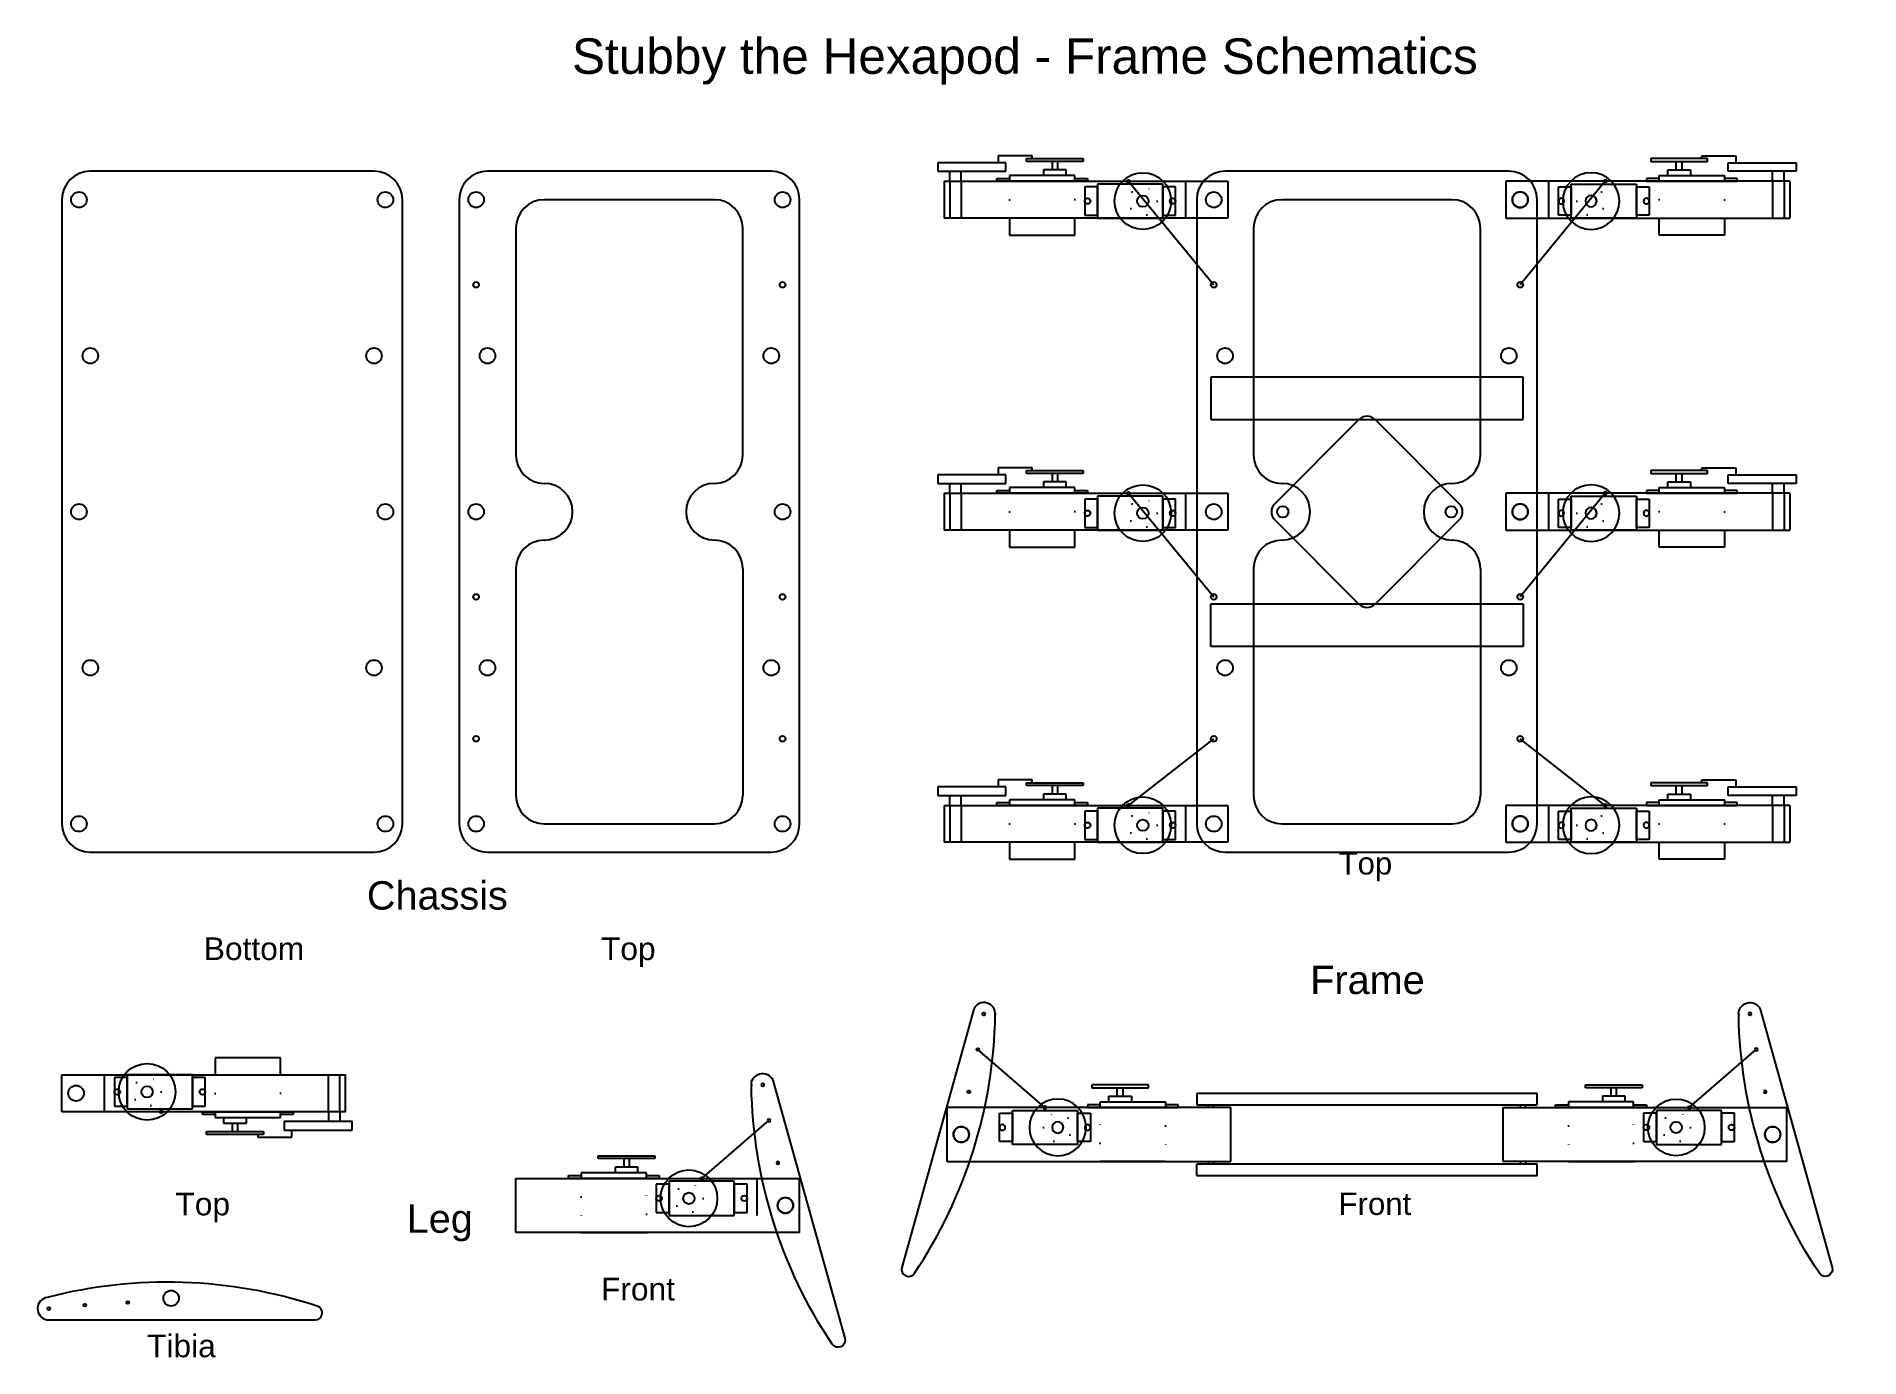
# Model space of a CAD drawing. Header units: millimetres. Extents: x -669 to -26, y 2 to 468.
import ezdxf

# ---------------------------------------------------------------- set-up
doc = ezdxf.new("R2010")
doc.units = ezdxf.units.MM
doc.linetypes.add('DASHED', pattern=[19.05, 12.7, -6.35])
doc.linetypes.add('DOT', pattern=[6.35, 0, -6.35])
doc.layers.get('0').update_dxf_attribs({"linetype": 'CONTINUOUS', "lineweight": 25, "true_color": 0x000000})
doc.styles.add('textstyle0', font='')
doc.styles.add('textstyle1', font='')
doc.styles.add('textstyle10', font='')
doc.styles.add('textstyle2', font='')
doc.styles.add('textstyle3', font='')
doc.styles.add('textstyle4', font='')
doc.styles.add('textstyle5', font='')
doc.styles.add('textstyle6', font='')
doc.styles.add('textstyle7', font='')
doc.styles.add('textstyle8', font='')
doc.styles.add('textstyle9', font='')
doc.styles.get('textstyle0').set_extended_font_data('Arial')
doc.styles.get('textstyle1').set_extended_font_data('Arial')
doc.styles.get('textstyle10').set_extended_font_data('Arial')
doc.styles.get('textstyle2').set_extended_font_data('Arial')
doc.styles.get('textstyle3').set_extended_font_data('Arial')
doc.styles.get('textstyle4').set_extended_font_data('Arial')
doc.styles.get('textstyle5').set_extended_font_data('Arial')
doc.styles.get('textstyle6').set_extended_font_data('Arial')
doc.styles.get('textstyle7').set_extended_font_data('Arial')
doc.styles.get('textstyle8').set_extended_font_data('Arial')
doc.styles.get('textstyle9').set_extended_font_data('Arial')

# ---------------------------------------------------------------- blocks, each defined once
blk = doc.blocks.new('leg_top')
for p, q in [((72, 15), (49, 15)), ((49, 15), (49, 9)), ((72, 9), (72, 15)), ((-5, -4), (-5, 9)), ((-5, 9), (95, 9)), ((18, 8), (13.5, 8)), ((13.5, 8), (13.5, -2)), ((41, 9), (18, 9)), ((18, 9), (18, -3)), ((18, -2), (18, 8)), ((41, -3), (41, 9)), ((45.5, 8), (41, 8)), ((41, 8), (41, -2)), ((45.5, -2), (45.5, 8)), ((95, -4), (95, 9)), ((95, -4), (-5, -4)), ((13.5, -2), (18, -2)), ((18, -3), (41, -3)), ((41, -2), (45.5, -2)), ((44.5, -4), (49, -4)), ((44.5, -5), (44.5, -4)), ((49, -5), (44.5, -5)), ((49, -4), (72, -4)), ((49, -4), (49, -5)), ((49, -5), (49, -6)), ((49, -6), (72, -6)), ((52, -6), (52, -8)), ((60, -8), (60, -6)), ((72, -4), (76.5, -4)), ((72, -5), (72, -4)), ((76.5, -5), (72, -5)), ((72, -6), (72, -5)), ((76.5, -4), (76.5, -5)), ((89, -4), (89, -7.5)), ((93, -4), (93, -7.5)), ((46, -11), (66, -11)), ((46, -12), (46, -11)), ((66, -12), (46, -12)), ((52, -8), (60, -8)), ((55, -8), (55, -11)), ((55, -11), (57, -11)), ((57, -11), (57, -8)), ((64, -12), (64, -13)), ((66, -11), (66, -12)), ((97.3, -7.5), (73.3, -7.5)), ((73.3, -7.5), (73.3, -10.5)), ((73.3, -10.5), (97.3, -10.5)), ((76, -13), (76, -10.5)), ((97.3, -10.5), (97.3, -7.5)), ((64, -13), (76, -13))]:
    blk.add_line(p, q)
at = {"linetype": 'DASHED'}
for p, q in [((10, -4), (10, 9)), ((89, -4), (89, 9)), ((93, -4), (93, 9))]:
    blk.add_line(p, q, dxfattribs=at)
at = {"linetype": 'DOT'}
for p, q in [((49, -4), (49, 9)), ((72, 9), (72, -4))]:
    blk.add_line(p, q, dxfattribs=at)
for centre, radius in [((25, 3), 10), ((0, 2.5), 2.75), ((14.5, 3), 1), ((25, 3), 2), ((44.5, 3), 1), ((30, -4), 0.5)]:
    blk.add_circle(centre, radius)
blk.add_circle((25, 3), 5, dxfattribs=at)
blk = doc.blocks.new('tibia')
blk.add_line((-11.99, 42.78), (-2.49, -51.25))
for centre, radius in [((-8, 42.5), 0.5), ((-5.5, 30), 0.5), ((-3, 15), 0.5), ((0, 0), 2.75)]:
    blk.add_circle(centre, radius)
for centre, radius, start, end in [((-8, 42.5), 4, 14.63815, 175.95223), ((-163.08, -15.23), 169.46, 347.63226, 20.28172), ((0, -51), 2.5, 185.80628, 347.85911)]:
    blk.add_arc(centre, radius, start, end)
blk = doc.blocks.new('leg_side')
for p, q in [((-23.99, 36.28), (-23.98, 35.6)), ((-41.45, 3), (-17.78, 23.45)), ((-78, 11), (-58, 11)), ((-78, 10), (-78, 11)), ((-58, 10), (-78, 10)), ((-64, 7), (-72, 7)), ((-72, 7), (-72, 5)), ((-67, 10), (-69, 10)), ((-69, 10), (-69, 7)), ((-67, 10), (-69, 10)), ((-67, 7), (-67, 10)), ((-64, 5), (-64, 7)), ((-58, 11), (-58, 10)), ((-107, -16), (-107, 3)), ((-107, 3), (-7, 3)), ((-88.5, 3), (-88.5, 4)), ((-88.5, 4), (-84, 4)), ((-84, 3), (-88.5, 3)), ((-61, 5), (-84, 5)), ((-84, 5), (-84, 4)), ((-84, 4), (-84, 3)), ((-61, 3), (-84, 3)), ((-61, 4), (-61, 5)), ((-61, 3), (-61, 4)), ((-61, 4), (-56.5, 4)), ((-56.5, 3), (-61, 3)), ((-53, 1), (-57.5, 1)), ((-57.5, 1), (-57.5, -9)), ((-56.5, 4), (-56.5, 3)), ((-30, 2), (-53, 2)), ((-53, 2), (-53, -10)), ((-53, -9), (-53, 1)), ((-30, -10), (-30, 2)), ((-25.5, 1), (-30, 1)), ((-30, 1), (-30, -9)), ((-25.5, -9), (-25.5, 1)), ((-7, -16), (-7, 3)), ((-57.5, -9), (-53, -9)), ((-53, -10), (-30, -10)), ((-30, -9), (-25.5, -9)), ((-7, -16), (-107, -16)), ((-84, -16), (-61, -16))]:
    blk.add_line(p, q)
at = {"linetype": 'DOT'}
for p, q in [((-84, 3), (-84, -16)), ((-61, -16), (-61, 3))]:
    blk.add_line(p, q, dxfattribs=at)
for centre, radius in [((-46, -4), 10), ((-41.45, 3), 0.5), ((-56.5, -4), 1), ((-46, -4), 2), ((-26.5, -4), 1), ((-12, -6.5), 2.75), ((-12, -6.5), 2.75)]:
    blk.add_circle(centre, radius)
blk.add_circle((-46, -4), 5, dxfattribs=at)
at = {"yscale": -1, "rotation": 201.32069658907068}
blk.add_blockref('tibia', (-12, -6.5), dxfattribs=at)
blk = doc.blocks.new('chassis_bottom')
for p, q in [((50, 120), (-50, 120)), ((-60, 110), (-60, -110)), ((60, -110), (60, 110)), ((-50, -120), (50, -120))]:
    blk.add_line(p, q)
for centre in [(-54, 110), (54, 110), (-50, 55), (50, 55), (-54, 0), (54, 0), (-50, -55), (50, -55), (-54, -110), (54, -110)]:
    blk.add_circle(centre, 2.75)
for centre, start, end in [((-50, 110), 90, 180), ((50, 110), 0, 90), ((-50, -110), 180, 270), ((50, -110), 270, 0)]:
    blk.add_arc(centre, 10, start, end)
blk = doc.blocks.new('chassis_top')
for p, q in [((50, 120), (-50, 120)), ((-60, 110), (-60, -110)), ((30, 110), (-30, 110)), ((60, -110), (60, 110)), ((-40, 100), (-40, 20)), ((40, 20), (40, 100)), ((-40, -20), (-40, -100)), ((40, -20), (40, -100)), ((-30, -110), (30, -110)), ((-50, -120), (50, -120))]:
    blk.add_line(p, q)
for centre, radius in [((-54, 110), 2.75), ((54, 110), 2.75), ((-54, 80), 1), ((54, 80), 1), ((-50, 55), 2.75), ((50, 55), 2.75), ((-54, 0), 2.75), ((54, 0), 2.75), ((-54, -30), 1), ((54, -30), 1), ((-50, -55), 2.75), ((50, -55), 2.75), ((-54, -80), 1), ((54, -80), 1), ((-54, -110), 2.75), ((54, -110), 2.75)]:
    blk.add_circle(centre, radius)
for centre, start, end in [((-50, 110), 90, 180), ((50, 110), 0, 90), ((-30, 100), 90, 180), ((30, 100), 0, 90), ((-30, 20), 180, 270), ((30, 20), 270, 0), ((-30, 0), 0, 90), ((30, 0), 90, 180), ((-30, 0), 270, 0), ((30, 0), 180, 270), ((-30, -20), 90, 180), ((30, -20), 0, 90), ((-30, -100), 180, 270), ((30, -100), 270, 0), ((-50, -110), 180, 270), ((50, -110), 270, 0)]:
    blk.add_arc(centre, 10, start, end)
blk = doc.blocks.new('pcb')
for p, q in [((-32.53, 2.83), (-2.83, 32.53)), ((2.83, 32.53), (32.53, 2.83)), ((-2.83, -32.53), (-32.53, -2.83)), ((32.53, -2.83), (2.83, -32.53))]:
    blk.add_line(p, q)
for centre in [(-29.7, 0), (29.7, 0)]:
    blk.add_circle(centre, 2)
for centre, start, end in [((0, 29.7), 45, 135), ((-29.7, 0), 135, 225), ((29.7, 0), 315, 45), ((0, -29.7), 225, 315)]:
    blk.add_arc(centre, 4, start, end)

msp = doc.modelspace()

# ---------------------------------------------------------------- linework, layer by layer
for p, q in [((-284, 416.5), (-254, 380)), ((-116, 416.5), (-146, 380)), ((-145, 347.5), (-255, 347.5)), ((-255, 347.5), (-255, 332.5)), ((-145, 332.5), (-145, 347.5)), ((-255, 332.5), (-145, 332.5)), ((-230, 310), (-230, 310)), ((-170, 310), (-170, 310)), ((-284, 306.5), (-254, 270)), ((-116, 306.5), (-146, 270)), ((-220, 300), (-220, 300)), ((-180, 300), (-180, 300)), ((-230, 290), (-230, 290)), ((-170, 290), (-170, 290)), ((-255, 267.5), (-145, 267.5)), ((-255, 252.5), (-255, 267.5)), ((-145, 267.5), (-145, 252.5)), ((-145, 252.5), (-255, 252.5)), ((-284, 196.5), (-254, 220)), ((-116, 196.5), (-146, 220)), ((-140, 95), (-260, 95)), ((-260, 95), (-260, 91)), ((-260, 91), (-140, 91)), ((-256, 90), (-256, 91)), ((-254, 90), (-254, 91)), ((-146, 90), (-146, 91)), ((-144, 90), (-144, 91)), ((-140, 91), (-140, 95)), ((-256, 71), (-256, 70)), ((-254, 71), (-254, 70)), ((-146, 71), (-146, 70)), ((-144, 71), (-144, 70)), ((-140, 70), (-260, 70)), ((-260, 66), (-260, 70)), ((-260, 66), (-140, 66)), ((-140, 66), (-140, 70))]:
    msp.add_line(p, q)
at = {"linetype": 'DOT'}
for p, q in [((-256, 95), (-256, 91)), ((-254, 91), (-254, 95)), ((-146, 91), (-146, 95)), ((-144, 95), (-144, 91)), ((-256, 70), (-256, 66)), ((-254, 70), (-254, 66)), ((-146, 70), (-146, 66)), ((-144, 70), (-144, 66))]:
    msp.add_line(p, q, dxfattribs=at)
at = {"linetype": 'DASHED'}
msp.add_line((-415, 52), (-415, 65), dxfattribs=at)

# ---------------------------------------------------------------- block references
for name, p, rotation in [('leg_top', (-254, 412.5), 180), ('leg_top', (-254, 302.5), 180), ('leg_top', (-254, 192.5), 180), ('tibia', (-621.51, 22.78), 84.2)]:
    msp.add_blockref(name, p, dxfattribs=dict(rotation=rotation))
at = {"yscale": -1}
for name, p, rotation in [('leg_top', (-146, 412.5), 360), ('leg_top', (-146, 302.5), 360), ('leg_top', (-146, 192.5), 360), ('leg_side', (-355, 87), 180)]:
    msp.add_blockref(name, p, dxfattribs=dict(at, rotation=rotation))
for name, p in [('chassis_bottom', (-600, 300)), ('chassis_top', (-460, 300)), ('chassis_top', (-200, 300)), ('chassis_bottom', (-200, 300)), ('pcb', (-200, 300)), ('leg_side', (-45, 87)), ('leg_top', (-655, 92.54)), ('leg_side', (-393, 62))]:
    msp.add_blockref(name, p)

# ---------------------------------------------------------------- texts
at = {"attachment_point": 1}
for s, insert, char_height, style in [('\\H12.5;Stubby the Hexapod - Frame Schematics', (-480.23, 466.87), 1, 'textstyle10'), ('\\H7.85714;Top', (-210, 180), 10, 'textstyle8'), ('Chassis', (-552.52, 169.78), 10, 'textstyle0'), ('Bottom', (-610, 150), 8, 'textstyle2'), ('Top', (-470, 150), 8, 'textstyle1'), ('Frame', (-220, 140), 10, 'textstyle6'), ('Top', (-620, 60), 8, 'textstyle4'), ('\\H7.85714;Front', (-210, 60), 10, 'textstyle7'), ('Leg', (-538.48, 55.85), 10, 'textstyle3'), ('Front', (-470, 30), 8, 'textstyle5'), ('\\H8;Tibia', (-630, 10), 1, 'textstyle9')]:
    msp.add_mtext(s, dxfattribs=dict(at, insert=insert, char_height=char_height, style=style))

doc.saveas('drawing.dxf')
